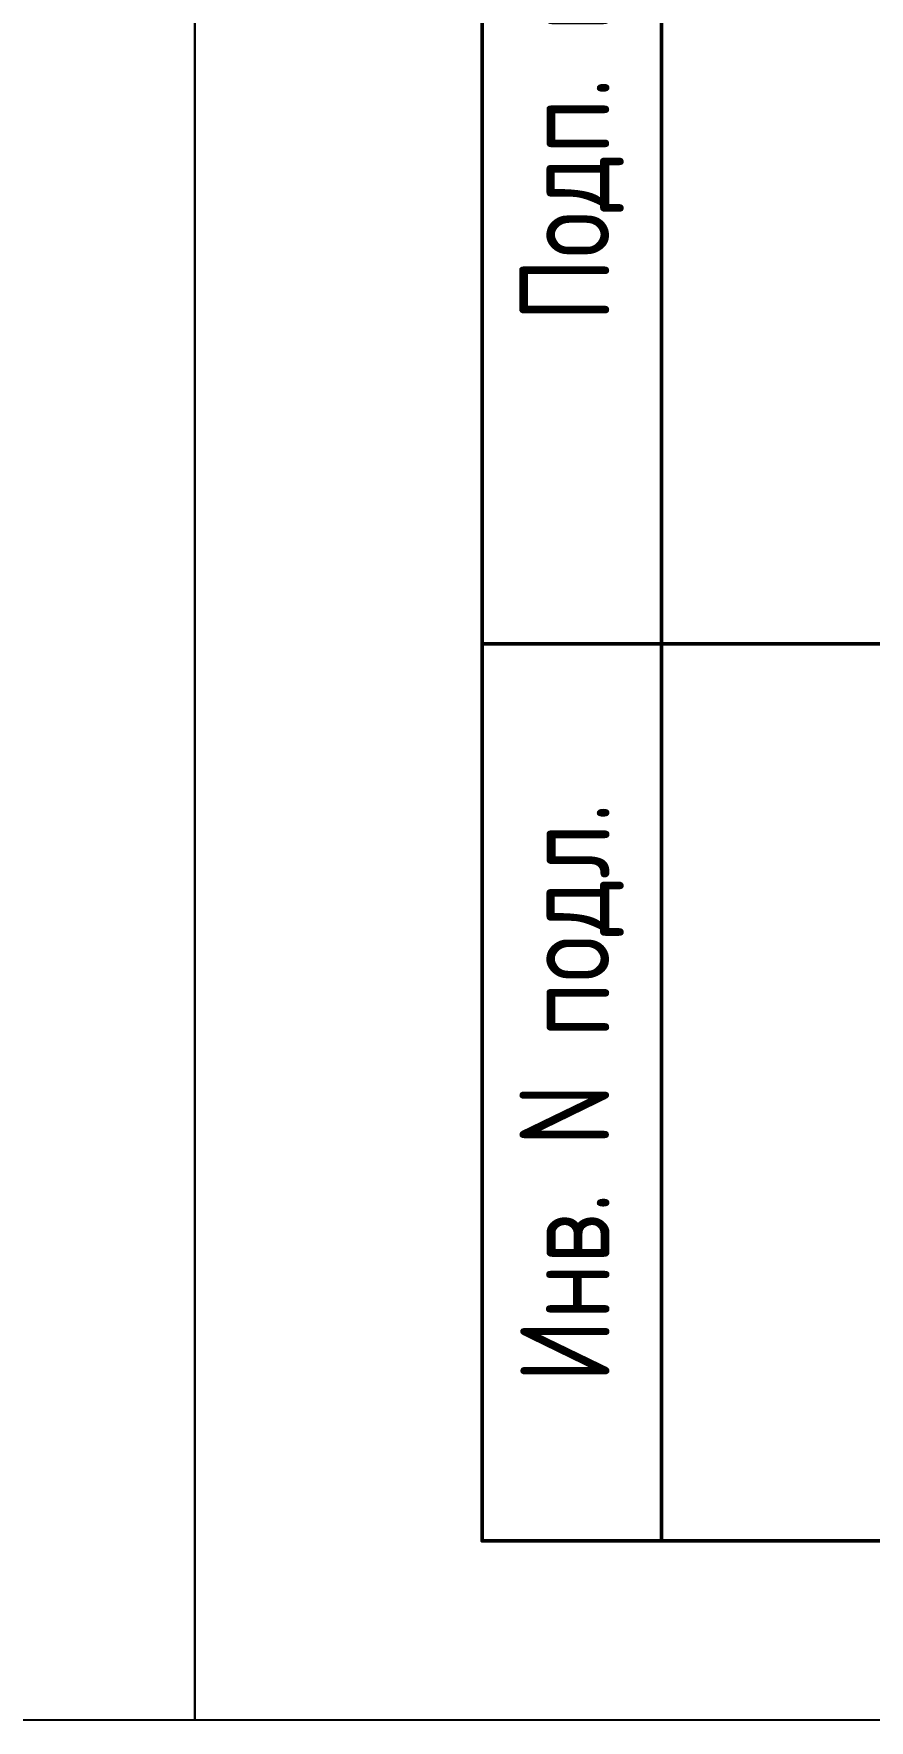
# Model space of a CAD drawing. Header units: millimetres. Extents: x -1036 to 3772, y -90 to 586.
# Drawn here: x -634.49 to -611.21, y 0 to 47.01 of the extents above; entities that cross this region are included whole.
import ezdxf

# ---------------------------------------------------------------- set-up
doc = ezdxf.new("R2010")
doc.units = ezdxf.units.MM
doc.styles.add('Gost_type_A', font='GOST_0.TTF')

# ---------------------------------------------------------------- blocks, each defined once
blk = doc.blocks.new('Формат_А4')
blk.add_lwpolyline([(0, 297), (0, 0), (-210, 0), (-210, 297)], close=True)
blk = doc.blocks.new('Штамп левый нижний')
at = {"lineweight": 50}
for points in [[(-12, 60), (-7, 60), (-7, 25), (-12, 25)], [(-7, 60), (0, 60), (0, 25), (-7, 25)], [(-12, 25), (-7, 25), (-7, 0), (-12, 0)], [(-7, 25), (0, 25), (0, 0), (-7, 0)]]:
    blk.add_lwpolyline(points, close=True, dxfattribs=at)
at = {"char_height": 2.5, "attachment_point": 5, "rotation": 90, "style": 'Gost_type_A'}
for s, insert, width in [('Подп. и дата', (-9.5, 42.5), 35), ('Инв. N подл.', (-9.5, 12.5), 25)]:
    blk.add_mtext(s, dxfattribs=dict(at, insert=insert, width=width))

msp = doc.modelspace()

# ---------------------------------------------------------------- block references
at = {"color": 1}
for name, p in [('Формат_А4', (-630, 0)), ('Формат_А4', (-420, 0)), ('Штамп левый нижний', (-610, 5))]:
    msp.add_blockref(name, p, dxfattribs=at)

doc.saveas('drawing.dxf')
